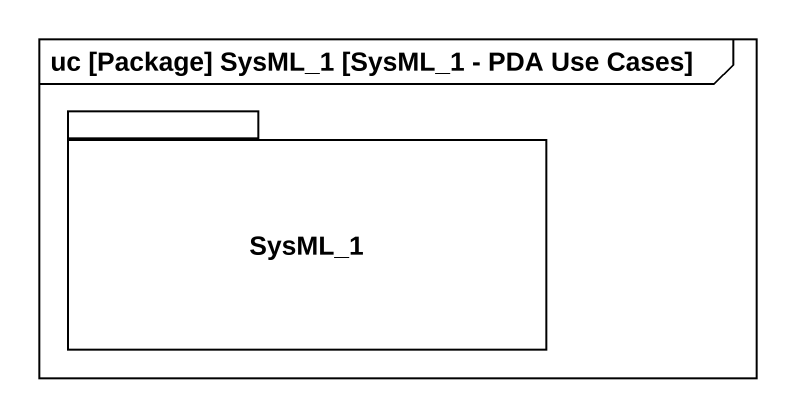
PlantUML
@startuml
mainframe uc [Package] SysML_1 [SysML_1 - PDA Use Cases]
package SysML_1 {
}
@enduml
